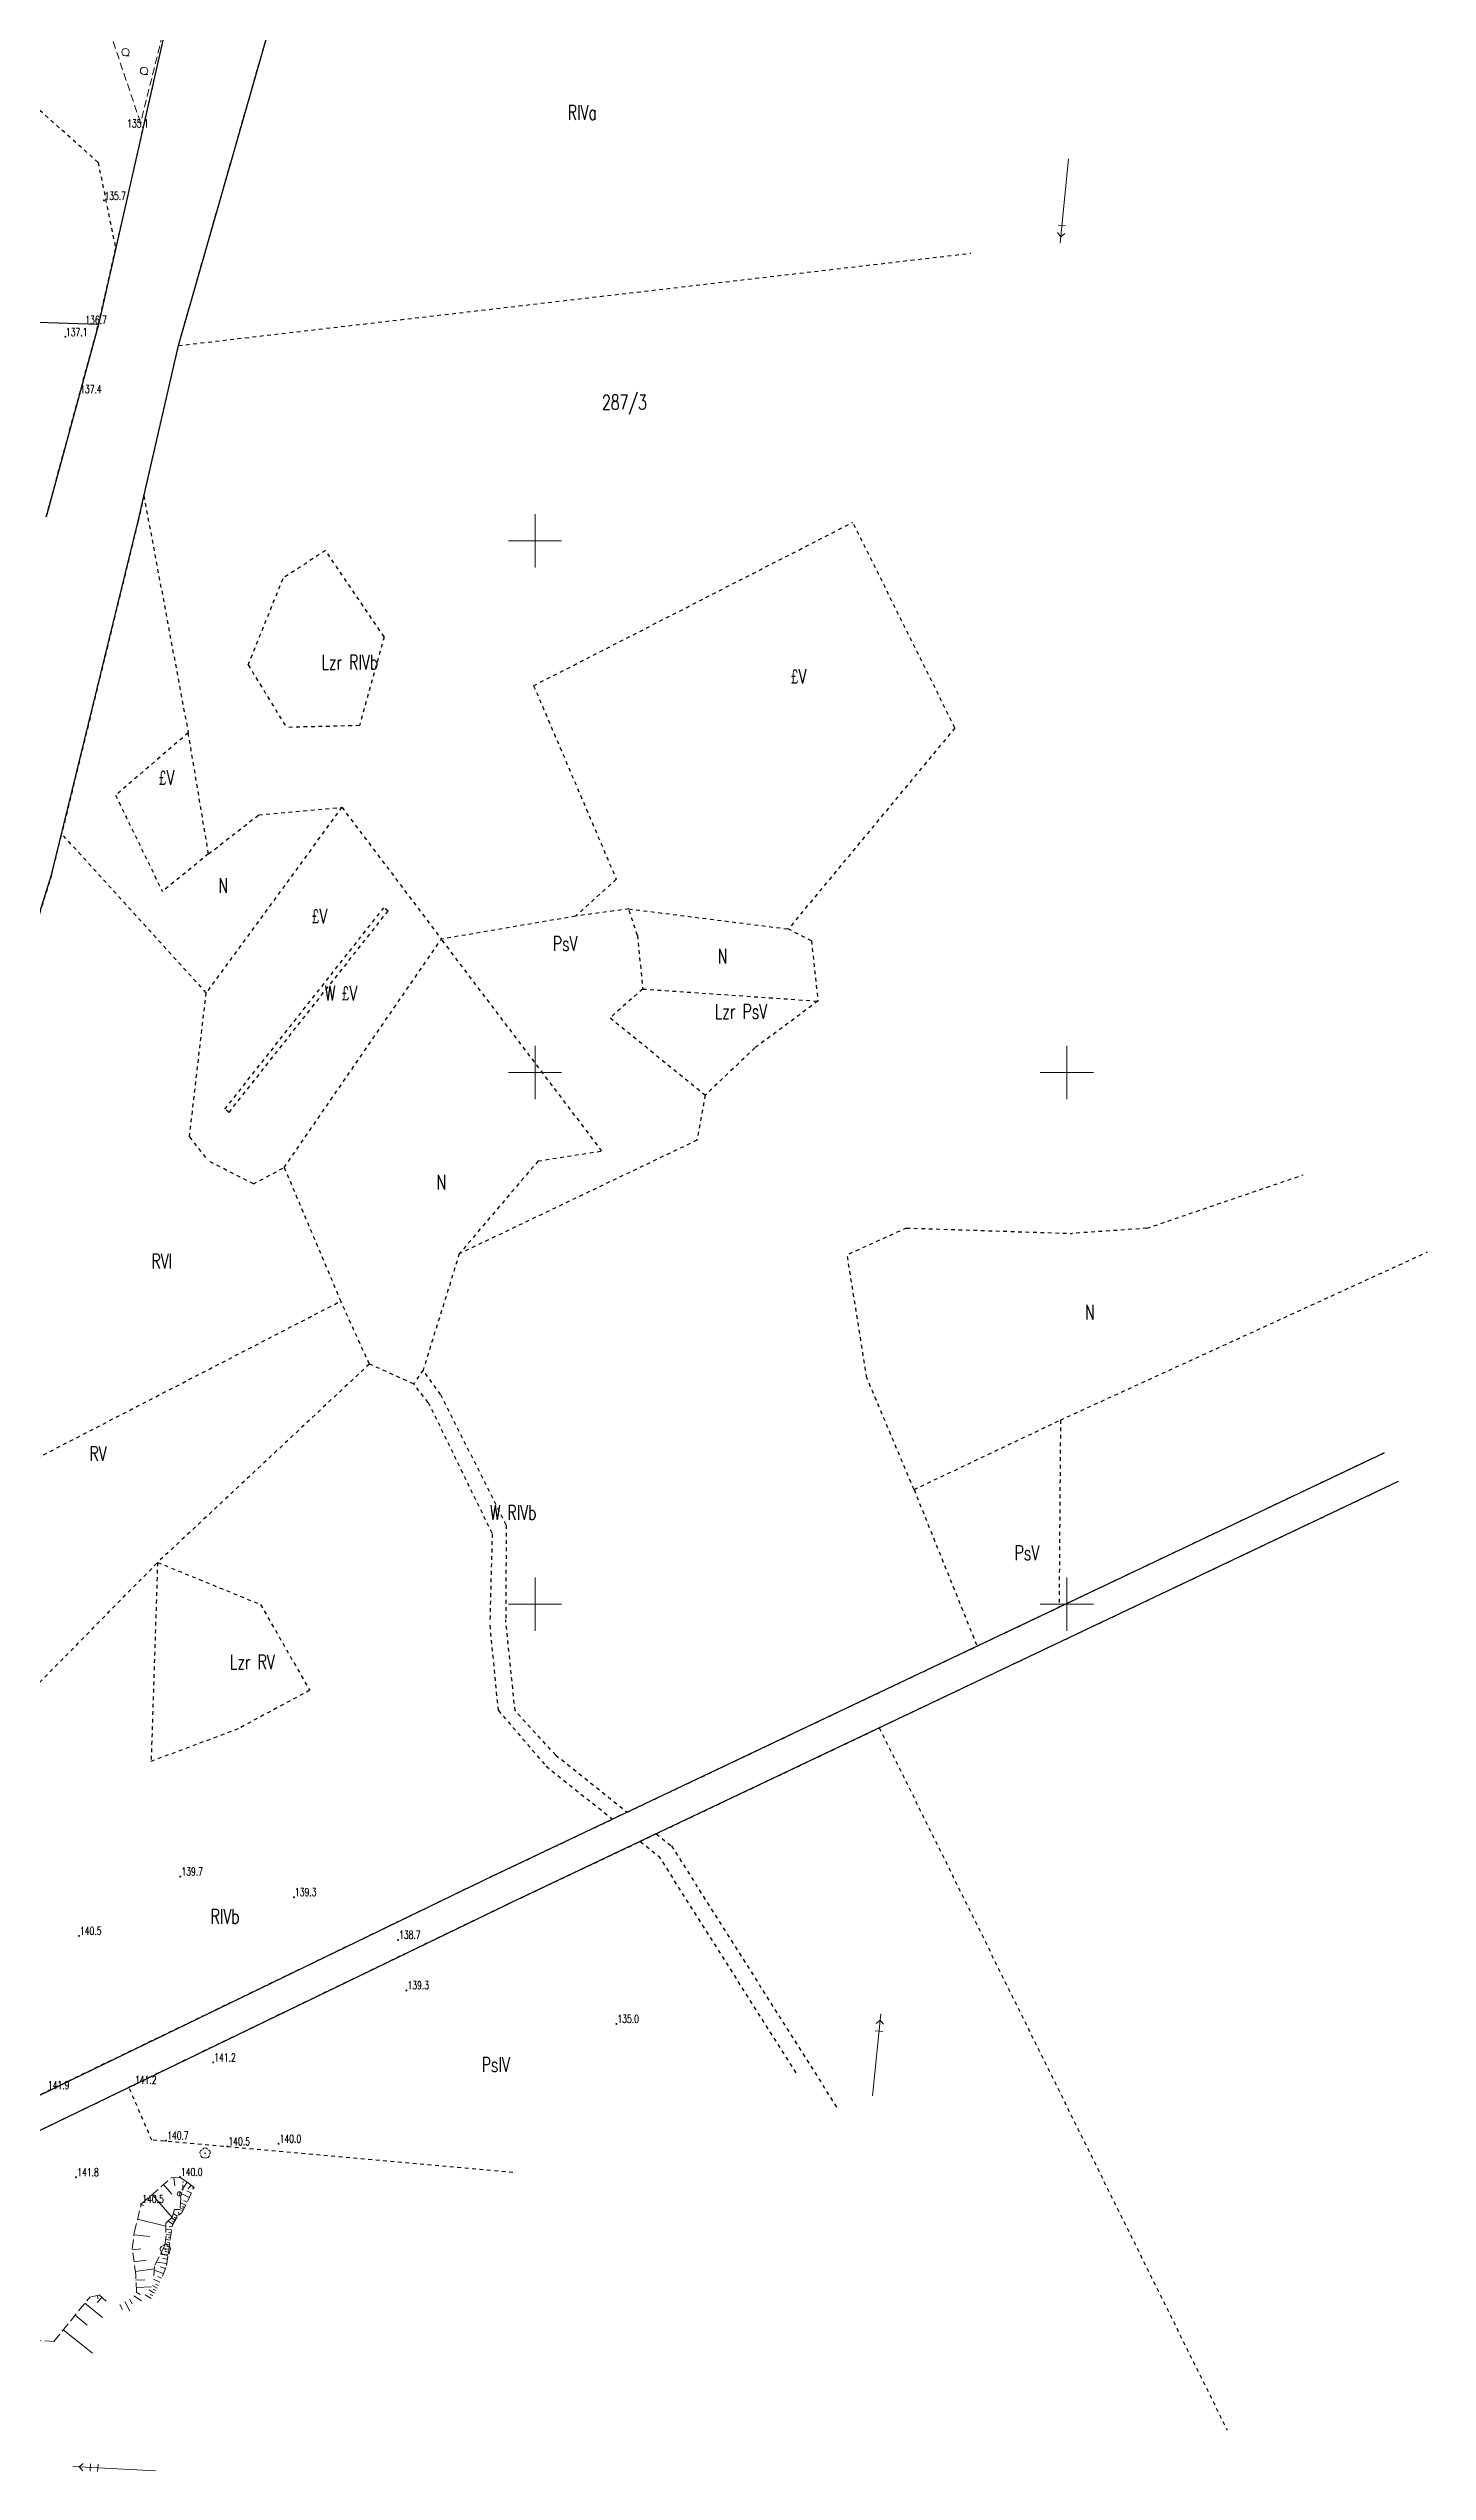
# Model space of a CAD drawing. Header units: metres. Extents: x 7583802 to 7586368, y 5958992 to 5960558.
# Drawn here: x 7586108.5 to 7586367.8, y 5959036.9 to 5959492.6 of the extents above; entities that cross this region are included whole.
import ezdxf
from ezdxf.enums import TextEntityAlignment as Align

# ---------------------------------------------------------------- set-up
doc = ezdxf.new("R2010")
doc.units = ezdxf.units.M
for name, pattern in [('1', [0]), ('2', [3, 2, -1]), ('3_1', [0]), ('3_BUBZ02', [2.45, 1.75, -0.7]), ('3_BUBZ02G', [2.45, 1.75, -0.7]), ('3_PTTL', [2.1, 1.4, -0.7]), ('4_SUPE_01', [0]), ('GUZ', [1.4, 0.7, -0.7])]:
    doc.linetypes.add(name, pattern=pattern)
doc.layers.get('0').update_dxf_attribs({"color": 250, "linetype": 'CONTINUOUS', "lineweight": 100})
for name, color, linetype, lineweight in [('1000_L_1', 7, '1', 18), ('BUBZ_L_1', 7, '3_BUBZ02', 18), ('DZIALKI-G_L_0', 7, '1', 25), ('DZIALKI_N_T_0', 7, 'CONTINUOUS', 25), ('KONTURY_L_0', 114, '2', 25), ('KONTURY_NR_T_0', 114, 'CONTINUOUS', 25), ('OBOP_T_1', 3, 'CONTINUOUS', 18), ('PTTL_L_4', 7, '3_PTTL', 18), ('RTPW_T_0', 7, 'CONTINUOUS', 15), ('SUPE_L_0', 1, '4_SUPE_01', 18), ('SUPE_L_1', 1, '4_SUPE_01', 18), ('SUUI_E_T_0', 7, 'CONTINUOUS', 15), ('SUUI_T_2', 7, 'CONTINUOUS', 13)]:
    doc.layers.add(name, color=color, linetype=linetype, lineweight=lineweight)
doc.styles.get("Standard").update_dxf_attribs({"font": 'Simplex.SHX', "width": 0.75})

# ---------------------------------------------------------------- blocks, each defined once
blk = doc.blocks.new('3_OBOP02_01')
at = {"linetype": 'CONTINUOUS'}
blk.add_circle((0, 0), 0.06, dxfattribs=at)
for centre, start, end in [((-0.48, 0.15), 102.1445, 221.86), ((0, 0.5), 30.1401, 149.8599), ((0.48, 0.15), 318.14, 77.8555), ((-0.29, -0.4), 174.1482, 293.8542), ((0.29, -0.4), 246.1458, 5.8518)]:
    blk.add_arc(centre, 0.5, start, end, dxfattribs=at)
blk = doc.blocks.new('3_PTTL05')
at = {"linetype": 'CONTINUOUS'}
blk.add_line((0, -0.7), (0.7, -0.7), dxfattribs=at)
blk.add_circle((0, 0), 0.7, dxfattribs=at)
blk = doc.blocks.new('3_RTPW01')
at = {"linetype": 'CONTINUOUS'}
blk.add_circle((0, 0), 0.09, dxfattribs=at)
blk = doc.blocks.new('4_SUUS22_01')
at = {"linetype": 'CONTINUOUS'}
blk.add_circle((0, 0), 0.4, dxfattribs=at)

msp = doc.modelspace()

# ---------------------------------------------------------------- linework, layer by layer
at = {"layer": '1000_L_1', "linetype": '1'}
for p, q in [((7586200, 5959395), (7586200, 5959405)), ((7586195, 5959400), (7586205, 5959400)), ((7586200, 5959295), (7586200, 5959305)), ((7586300, 5959295), (7586300, 5959305)), ((7586195, 5959300), (7586205, 5959300)), ((7586295, 5959300), (7586305, 5959300)), ((7586200, 5959195), (7586200, 5959205)), ((7586300, 5959195), (7586300, 5959205)), ((7586195, 5959200), (7586205, 5959200)), ((7586295, 5959200), (7586305, 5959200))]:
    msp.add_line(p, q, dxfattribs=at)
at = {"layer": 'BUBZ_L_1', "linetype": '3_BUBZ02G'}
for p, q in [((7586125.96, 5959087.19), (7586131.59, 5959092.11)), ((7586131.59, 5959092.11), (7586133.23, 5959092.27)), ((7586133.23, 5959092.27), (7586134.57, 5959091.29)), ((7586135.9, 5959090.31), (7586134.57, 5959091.29)), ((7586124.64, 5959081.83), (7586125.96, 5959087.19)), ((7586133.56, 5959085.5), (7586135.9, 5959090.31)), ((7586124.28, 5959078.77), (7586124.64, 5959081.83)), ((7586130.71, 5959075.65), (7586131.81, 5959083.28)), ((7586131.81, 5959083.28), (7586132.89, 5959085.08)), ((7586132.89, 5959085.08), (7586133.56, 5959085.5)), ((7586124.93, 5959073.88), (7586124.28, 5959078.77)), ((7586125.07, 5959070.71), (7586124.93, 5959073.88)), ((7586129.96, 5959073.6), (7586130.71, 5959075.65)), ((7586109.55, 5959061.37), (7586116.27, 5959069.68)), ((7586116.27, 5959069.68), (7586118.04, 5959070.1)), ((7586118.04, 5959070.1), (7586119.7, 5959068.62)), ((7586102.95, 5959061.64), (7586109.55, 5959061.37))]:
    msp.add_line(p, q, dxfattribs=at)
at = {"layer": 'BUBZ_L_1', "linetype": '3_1'}
for p, q in [((7586130.14, 5959090.85), (7586131.74, 5959089.02)), ((7586132.09, 5959092.16), (7586132.25, 5959090.59)), ((7586133.26, 5959092.25), (7586133.21, 5959092.18)), ((7586135.32, 5959090.74), (7586134.81, 5959090.04)), ((7586125.92, 5959087.03), (7586126.44, 5959086.9)), ((7586128, 5959088.97), (7586131.75, 5959084.67)), ((7586134.99, 5959088.43), (7586133.24, 5959089.28)), ((7586133.88, 5959086.15), (7586133.27, 5959086.45)), ((7586134.28, 5959086.99), (7586133.36, 5959087.44)), ((7586133.73, 5959085.85), (7586133.4, 5959086.01)), ((7586134.06, 5959086.53), (7586133.69, 5959086.71)), ((7586134.56, 5959087.56), (7586133.99, 5959087.84)), ((7586135.4, 5959089.27), (7586134.56, 5959089.68)), ((7586135.81, 5959090.11), (7586135.57, 5959090.23)), ((7586124.59, 5959081.43), (7586127.57, 5959081.08)), ((7586125.26, 5959084.35), (7586130.6, 5959083.04)), ((7586131.67, 5959082.34), (7586130.61, 5959082.49)), ((7586131.53, 5959081.32), (7586130.62, 5959081.45)), ((7586131.89, 5959083.41), (7586131, 5959083.95)), ((7586131.6, 5959081.81), (7586131.11, 5959081.88)), ((7586131.76, 5959082.92), (7586131.18, 5959083)), ((7586132.33, 5959084.15), (7586131.64, 5959084.57)), ((7586132.13, 5959083.81), (7586131.73, 5959084.04)), ((7586132.78, 5959084.9), (7586131.98, 5959085.39)), ((7586132.54, 5959084.5), (7586132.19, 5959084.71)), ((7586133.17, 5959085.26), (7586132.89, 5959085.71)), ((7586133.57, 5959085.52), (7586133.5, 5959085.56)), ((7586124.31, 5959078.57), (7586125.88, 5959078.78)), ((7586130.98, 5959077.53), (7586129.55, 5959077.74)), ((7586130.88, 5959076.82), (7586130.05, 5959076.94)), ((7586131.15, 5959078.68), (7586130.09, 5959078.83)), ((7586131.27, 5959079.56), (7586130.42, 5959079.69)), ((7586131.07, 5959078.15), (7586130.46, 5959078.24)), ((7586131.4, 5959080.42), (7586130.53, 5959080.55)), ((7586131.21, 5959079.14), (7586130.76, 5959079.2)), ((7586131.34, 5959079.99), (7586130.91, 5959080.05)), ((7586131.46, 5959080.86), (7586131.03, 5959080.92)), ((7586124.61, 5959076.3), (7586126.88, 5959076.61)), ((7586124.84, 5959074.52), (7586128.41, 5959075)), ((7586124.97, 5959072.9), (7586126.61, 5959072.97)), ((7586129.47, 5959072.5), (7586128.24, 5959073.04)), ((7586130.14, 5959074.1), (7586128.39, 5959074.74)), ((7586130.76, 5959075.99), (7586128.83, 5959076.27)), ((7586129.8, 5959073.23), (7586129.06, 5959073.56)), ((7586130.49, 5959075.06), (7586129.54, 5959075.41)), ((7586115.35, 5959068.54), (7586118.68, 5959065.85)), ((7586118.56, 5959069.64), (7586117.67, 5959068.65)), ((7586117.69, 5959070.02), (7586117.85, 5959069.34)), ((7586121.91, 5959068.33), (7586122.42, 5959067.38)), ((7586122.86, 5959068.85), (7586123.83, 5959067.05)), ((7586123.76, 5959069.33), (7586124.25, 5959068.41)), ((7586124.57, 5959069.94), (7586125.99, 5959069.01)), ((7586125.03, 5959070.65), (7586125.74, 5959070.19)), ((7586125.04, 5959071.48), (7586127.86, 5959071.61)), ((7586127.81, 5959069.43), (7586126.71, 5959070.09)), ((7586128.41, 5959070.45), (7586127.43, 5959071.03)), ((7586128.12, 5959069.95), (7586127.6, 5959070.26)), ((7586128.95, 5959071.36), (7586128.07, 5959071.88)), ((7586128.69, 5959070.91), (7586128.22, 5959071.19)), ((7586129.2, 5959071.88), (7586128.67, 5959072.11)), ((7586111.31, 5959063.55), (7586116.77, 5959059.13)), ((7586113.52, 5959066.28), (7586115.78, 5959064.44))]:
    msp.add_line(p, q, dxfattribs=at)
at = {"layer": 'BUBZ_L_1', "linetype": '3_BUBZ02'}
for p, q in [((7586134.57, 5959091.29), (7586133.13, 5959089.11)), ((7586134.57, 5959091.29), (7586133.13, 5959089.11)), ((7586132.19, 5959086.17), (7586131.79, 5959084.71)), ((7586132.19, 5959086.17), (7586131.79, 5959084.71)), ((7586133.25, 5959086.17), (7586132.19, 5959086.17)), ((7586133.25, 5959086.17), (7586132.19, 5959086.17)), ((7586133.13, 5959089.11), (7586133.43, 5959088.28)), ((7586133.13, 5959089.11), (7586133.43, 5959088.28)), ((7586133.43, 5959088.28), (7586133.25, 5959086.17)), ((7586133.43, 5959088.28), (7586133.25, 5959086.17)), ((7586131.79, 5959084.71), (7586130.6, 5959083.57)), ((7586131.79, 5959084.71), (7586130.6, 5959083.57)), ((7586130.6, 5959083.57), (7586130.62, 5959081.22)), ((7586130.6, 5959083.57), (7586130.62, 5959081.22)), ((7586130.39, 5959079.45), (7586128.44, 5959075.47)), ((7586130.39, 5959079.45), (7586128.44, 5959075.47)), ((7586130.62, 5959081.22), (7586130.39, 5959079.45)), ((7586130.62, 5959081.22), (7586130.39, 5959079.45)), ((7586128.44, 5959075.47), (7586128.28, 5959073.3)), ((7586128.44, 5959075.47), (7586128.28, 5959073.3))]:
    msp.add_line(p, q, dxfattribs=at)
at = {"layer": 'BUBZ_L_1', "linetype": '3_1'}
msp.add_point((7586134.57, 5959091.29), dxfattribs=at)
at = {"layer": 'DZIALKI-G_L_0', "linetype": '1'}
for p, q in [((7586132.95, 5959436.71), (7586160.69, 5959533.67)), ((7586130.52, 5959496.31), (7586117.92, 5959440.69)), ((7586117.92, 5959440.69), (7586076.15, 5959442.03)), ((7586117.92, 5959440.69), (7586108.1, 5959404.53)), ((7586125.3, 5959403.42), (7586132.95, 5959436.71)), ((7586109.11, 5959337.18), (7586125.3, 5959403.42)), ((7586100.39, 5959309.28), (7586109.11, 5959337.18)), ((7586192.18, 5959148.95), (7586359.65, 5959228.46)), ((7586362.26, 5959223.05), (7586194.77, 5959143.54)), ((7586083.37, 5959096.34), (7586192.18, 5959148.95)), ((7586053.12, 5959075.05), (7586194.77, 5959143.54))]:
    msp.add_line(p, q, dxfattribs=at)
at = {"layer": 'KONTURY_L_0', "linetype": 'GUZ'}
for p, q in [((7586132.95, 5959436.71), (7586155.24, 5959514.59)), ((7586130.52, 5959496.31), (7586121.15, 5959454.92)), ((7586117.84, 5959471.16), (7586098.6, 5959488.31)), ((7586117.84, 5959471.16), (7586121.15, 5959454.92)), ((7586117.92, 5959440.69), (7586121.15, 5959454.92)), ((7586132.95, 5959436.71), (7586281.96, 5959454.08)), ((7586108.1, 5959404.53), (7586117.92, 5959440.69)), ((7586126.45, 5959408.44), (7586132.95, 5959436.71)), ((7586126.45, 5959408.44), (7586125.3, 5959403.42)), ((7586126.45, 5959408.44), (7586134.8, 5959363.88)), ((7586125.3, 5959403.42), (7586111, 5959344.89)), ((7586199.74, 5959372.74), (7586259.74, 5959403.46)), ((7586278.94, 5959364.8), (7586259.74, 5959403.46)), ((7586160.61, 5959398.17), (7586152.67, 5959393)), ((7586171.62, 5959381.92), (7586160.61, 5959398.17)), ((7586146.06, 5959376.65), (7586152.67, 5959393)), ((7586171.62, 5959381.92), (7586166.99, 5959365.23)), ((7586146.06, 5959376.65), (7586153.25, 5959364.9)), ((7586199.74, 5959372.74), (7586215.28, 5959336.33)), ((7586166.99, 5959365.23), (7586153.25, 5959364.9)), ((7586278.94, 5959364.8), (7586247.62, 5959326.99)), ((7586134.8, 5959363.88), (7586121.14, 5959352.13)), ((7586138.61, 5959341.1), (7586134.8, 5959363.88)), ((7586121.14, 5959352.13), (7586129.93, 5959334.03)), ((7586163.67, 5959349.88), (7586138.17, 5959314.98)), ((7586138.61, 5959341.1), (7586148.07, 5959348.46)), ((7586148.07, 5959348.46), (7586163.67, 5959349.88)), ((7586163.67, 5959349.88), (7586182.39, 5959325.08)), ((7586109.11, 5959337.18), (7586111, 5959344.89)), ((7586138.17, 5959314.98), (7586111, 5959344.89)), ((7586109.11, 5959337.18), (7586100.39, 5959309.28)), ((7586138.61, 5959341.1), (7586129.93, 5959334.03)), ((7586215.28, 5959336.33), (7586207.6, 5959329.39)), ((7586141.69, 5959293.11), (7586171.58, 5959330.98)), ((7586142.47, 5959292.49), (7586172.36, 5959330.36)), ((7586172.36, 5959330.36), (7586171.58, 5959330.98)), ((7586207.6, 5959329.39), (7586182.39, 5959325.08)), ((7586217.62, 5959330.77), (7586207.6, 5959329.39)), ((7586217.62, 5959330.77), (7586247.62, 5959326.99)), ((7586219.25, 5959325.79), (7586217.62, 5959330.77)), ((7586152.84, 5959282.13), (7586182.39, 5959325.08)), ((7586212.56, 5959285.24), (7586182.39, 5959325.08)), ((7586219.25, 5959325.79), (7586220.24, 5959315.7)), ((7586251.97, 5959324.75), (7586247.62, 5959326.99)), ((7586251.97, 5959324.75), (7586253.19, 5959313.43)), ((7586135.02, 5959287.89), (7586138.17, 5959314.98)), ((7586220.24, 5959315.7), (7586214.13, 5959310.3)), ((7586220.24, 5959315.7), (7586253.19, 5959313.43)), ((7586214.13, 5959310.3), (7586232, 5959295.74)), ((7586253.19, 5959313.43), (7586241.34, 5959304.64)), ((7586241.34, 5959304.64), (7586232, 5959295.74)), ((7586232, 5959295.74), (7586230.43, 5959287.25)), ((7586142.47, 5959292.49), (7586141.69, 5959293.11)), ((7586135.02, 5959287.89), (7586138.51, 5959283.42)), ((7586230.43, 5959287.25), (7586185.76, 5959265.91)), ((7586147.04, 5959279.03), (7586138.51, 5959283.42)), ((7586147.04, 5959279.03), (7586152.84, 5959282.13)), ((7586152.84, 5959282.13), (7586163.47, 5959257)), ((7586200.59, 5959283.37), (7586185.76, 5959265.91)), ((7586200.59, 5959283.37), (7586212.56, 5959285.24)), ((7586315.03, 5959270.7), (7586344.45, 5959280.76)), ((7586269.84, 5959270.75), (7586258.69, 5959265.71)), ((7586269.84, 5959270.75), (7586300.99, 5959269.73)), ((7586315.03, 5959270.7), (7586300.99, 5959269.73)), ((7586185.76, 5959265.91), (7586178.95, 5959244.02)), ((7586262.38, 5959242.59), (7586258.69, 5959265.71)), ((7586298.79, 5959234.64), (7586367.8, 5959266.25)), ((7586090.17, 5959219.09), (7586163.47, 5959257)), ((7586168.85, 5959245.17), (7586163.47, 5959257)), ((7586168.85, 5959245.17), (7586129.03, 5959207.86)), ((7586177.15, 5959241.44), (7586168.85, 5959245.17)), ((7586178.95, 5959244.02), (7586177.15, 5959241.44)), ((7586179.93, 5959237.96), (7586177.15, 5959241.44)), ((7586182.24, 5959239.41), (7586178.95, 5959244.02)), ((7586271.25, 5959221.56), (7586262.38, 5959242.59)), ((7586179.93, 5959237.96), (7586191.94, 5959213.25)), ((7586182.24, 5959239.41), (7586194.58, 5959214.85)), ((7586271.25, 5959221.56), (7586298.79, 5959234.64)), ((7586298.79, 5959234.64), (7586298.52, 5959199.43)), ((7586359.65, 5959228.46), (7586298.52, 5959199.43)), ((7586362.26, 5959223.05), (7586264.73, 5959176.75)), ((7586271.25, 5959221.56), (7586283.11, 5959192.11)), ((7586194.58, 5959214.85), (7586194.48, 5959197.09)), ((7586191.94, 5959213.25), (7586191.5, 5959196.56)), ((7586072.5, 5959150.31), (7586129.03, 5959207.86)), ((7586129.03, 5959207.86), (7586127.82, 5959170.49)), ((7586129.03, 5959207.86), (7586148.39, 5959199.95)), ((7586148.39, 5959199.95), (7586157.63, 5959183.81)), ((7586193.11, 5959180.01), (7586191.5, 5959196.56)), ((7586196.25, 5959179.94), (7586194.48, 5959197.09)), ((7586283.11, 5959192.11), (7586298.52, 5959199.43)), ((7586217.35, 5959160.9), (7586283.11, 5959192.11)), ((7586157.63, 5959183.81), (7586144.25, 5959176.61)), ((7586193.11, 5959180.01), (7586202.08, 5959169.55)), ((7586203.88, 5959171.64), (7586196.25, 5959179.94)), ((7586127.82, 5959170.49), (7586144.25, 5959176.61)), ((7586222.79, 5959156.83), (7586264.73, 5959176.75)), ((7586264.73, 5959176.75), (7586330.13, 5959044.66)), ((7586202.08, 5959169.55), (7586214.56, 5959159.57)), ((7586203.88, 5959171.64), (7586217.35, 5959160.9)), ((7586192.18, 5959148.95), (7586214.56, 5959159.57)), ((7586217.35, 5959160.9), (7586214.56, 5959159.57)), ((7586194.77, 5959143.54), (7586219.79, 5959155.39)), ((7586219.79, 5959155.39), (7586222.79, 5959156.83)), ((7586219.79, 5959155.39), (7586223.38, 5959152.51)), ((7586222.79, 5959156.83), (7586225.65, 5959154.54)), ((7586225.65, 5959154.54), (7586257.04, 5959104.89)), ((7586249.07, 5959111.88), (7586223.38, 5959152.51)), ((7586192.18, 5959148.95), (7586083.37, 5959096.34)), ((7586194.77, 5959143.54), (7586123.65, 5959109.15)), ((7586053.12, 5959075.05), (7586123.65, 5959109.15)), ((7586127.94, 5959099.22), (7586123.65, 5959109.15)), ((7586195.84, 5959093.1), (7586127.94, 5959099.22))]:
    msp.add_line(p, q, dxfattribs=at)
at = {"layer": 'PTTL_L_4', "linetype": '3_PTTL'}
for p in [(7586116.64, 5959505.82), (7586133.49, 5959509.38)]:
    msp.add_line(p, (7586125.84, 5959478.58), dxfattribs=at)
at = {"layer": 'SUPE_L_0', "linetype": '4_SUPE_01'}
for p, q in [((7586113.11, 5959037.83), (7586128.64, 5959037.03)), ((7586114.3, 5959037.77), (7586115.04, 5959038.43)), ((7586114.3, 5959037.77), (7586114.97, 5959037.03)), ((7586116.37, 5959036.96), (7586116.44, 5959038.36)), ((7586117.76, 5959036.89), (7586117.84, 5959038.29))]:
    msp.add_line(p, q, dxfattribs=at)
at = {"layer": 'SUPE_L_1', "linetype": '4_SUPE_01'}
for p, q in [((7586300.31, 5959471.81), (7586298.71, 5959455.99)), ((7586298.21, 5959457.95), (7586298.83, 5959457.18)), ((7586298.35, 5959459.34), (7586299.74, 5959459.2)), ((7586299.6, 5959457.81), (7586298.83, 5959457.18)), ((7586265, 5959122.99), (7586263.44, 5959107.52)), ((7586263.97, 5959119.78), (7586265.37, 5959119.64)), ((7586264.88, 5959121.8), (7586264.11, 5959121.17)), ((7586264.88, 5959121.8), (7586265.51, 5959121.03))]:
    msp.add_line(p, q, dxfattribs=at)

# ---------------------------------------------------------------- block references
at = {"layer": 'OBOP_T_1'}
for p in [(7586137.97, 5959096.75), (7586130.5, 5959078.62)]:
    msp.add_blockref('3_OBOP02_01', p, dxfattribs=at)
at = {"layer": 'PTTL_L_4'}
for p in [(7586122.99, 5959491.88), (7586126.49, 5959488.38)]:
    msp.add_blockref('3_PTTL05', p, dxfattribs=at)
at = {"layer": 'RTPW_T_0'}
for p in [(7586125.84, 5959478.58), (7586118.94, 5959464), (7586111.71, 5959438.38), (7586117.9, 5959440.65), (7586114.37, 5959427.67), (7586133.31, 5959148.78), (7586154.67, 5959144.9), (7586114.25, 5959137.61), (7586174.24, 5959136.87), (7586175.82, 5959127.38), (7586215.29, 5959121.08), (7586139.48, 5959113.82), (7586124.6, 5959109.58), (7586130.63, 5959099.13), (7586142.15, 5959098.03), (7586151.78, 5959098.53), (7586113.72, 5959092.23), (7586133.23, 5959092.27), (7586125.96, 5959087.19)]:
    msp.add_blockref('3_RTPW01', p, dxfattribs=at)
at = {"layer": 'SUUI_T_2'}
msp.add_blockref('4_SUUS22_01', (7586133.13, 5959089.11), dxfattribs=at)

# ---------------------------------------------------------------- texts
at = {"layer": 'DZIALKI_N_T_0', "width": 0.7}
msp.add_text('287/3', height=2.75, dxfattribs=at).set_placement((7586212.59, 5959427.43), align=Align.TOP_LEFT)
at = {"layer": 'KONTURY_NR_T_0', "width": 0.7}
for s, p in [('RIVa', (7586206.15, 5959481.91)), ('Lzr RIVb', (7586159.84, 5959378.53)), ('£V', (7586248.2, 5959375.88)), ('£V', (7586129.37, 5959356.84)), ('N', (7586140.47, 5959336.55)), ('£V', (7586158.11, 5959330.78)), ('PsV', (7586203.34, 5959325.61)), ('N', (7586234.33, 5959323.24)), ('W £V', (7586160.45, 5959316.29)), ('Lzr PsV', (7586233.81, 5959312.86)), ('N', (7586181.48, 5959280.75)), ('RVI', (7586127.88, 5959265.88)), ('N', (7586303.41, 5959256.29)), ('RV', (7586116.22, 5959229.69)), ('W RIVb', (7586191.5, 5959218.6)), ('PsV', (7586290.16, 5959211.05)), ('Lzr RV', (7586142.63, 5959190.51)), ('RIVb', (7586138.99, 5959142.67)), ('PsIV', (7586189.97, 5959114.79))]:
    msp.add_text(s, height=2.75, dxfattribs=at).set_placement(p, align=Align.TOP_LEFT)
at = {"layer": 'RTPW_T_0', "width": 0.7}
for s, p in [('135.1', (7586123.31, 5959477.72)), ('135.7', (7586119.04, 5959464.1)), ('136.7', (7586115.44, 5959440.79)), ('137.1', (7586111.81, 5959438.48)), ('137.4', (7586114.47, 5959427.77)), ('139.7', (7586133.51, 5959148.98)), ('139.3', (7586154.87, 5959145.1)), ('140.5', (7586114.45, 5959137.81)), ('138.7', (7586174.44, 5959137.07)), ('139.3', (7586176.02, 5959127.58)), ('135.0', (7586215.49, 5959121.28)), ('141.2', (7586139.68, 5959114.02)), ('141.9', (7586108.4, 5959108.81)), ('141.2', (7586124.8, 5959109.78)), ('140.7', (7586130.83, 5959099.33)), ('140.5', (7586142.35, 5959098.23)), ('140.0', (7586151.98, 5959098.73)), ('141.8', (7586113.92, 5959092.43)), ('140.0', (7586133.43, 5959092.47)), ('140.5', (7586126.16, 5959087.39))]:
    msp.add_text(s, height=1.5, dxfattribs=at).set_placement(p)
at = {"layer": 'SUUI_E_T_0', "width": 0.7}
msp.add_text('i', height=1.5, dxfattribs=at).set_placement((7586133.63, 5959089.81))

doc.saveas('drawing.dxf')
